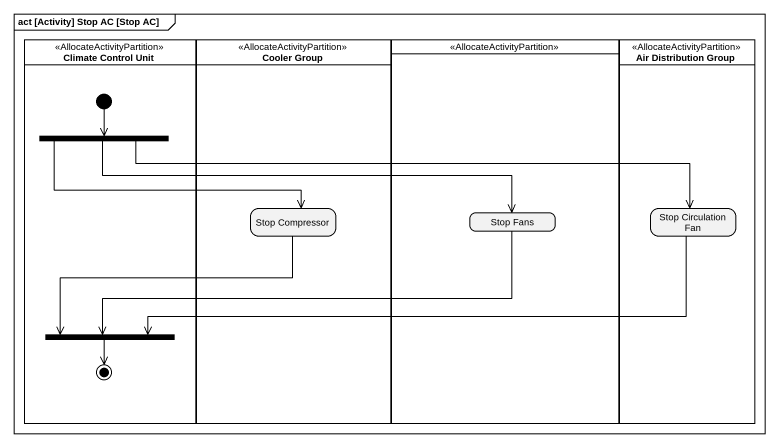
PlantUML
@startuml
mainframe act [Activity] Stop AC [Stop AC]
hide empty description
state "Climate Control Unit" as Climate_Control_Unit <<AllocateActivityPartition>> {
  state fork1 <<fork>>
  state fork2 <<join>>
  [*] --> fork1
  fork2 --> [*]
}
state "Cooler Group" as Cooler_Group <<AllocateActivityPartition>> {
  state "Stop Compressor" as Stop_Compressor
}
state " " as lane1 <<AllocateActivityPartition>> {
  state "Stop Fans" as Stop_Fans
}
state "Air Distribution Group" as Air_Distribution_Group <<AllocateActivityPartition>> {
  state "Stop Circulation Fan" as Stop_Circulation_Fan
}
fork1 -right-> Stop_Compressor
fork1 -right-> Stop_Fans
fork1 -right-> Stop_Circulation_Fan
Stop_Compressor --> fork2
Stop_Fans -left-> fork2
Stop_Circulation_Fan -left-> fork2
@enduml
